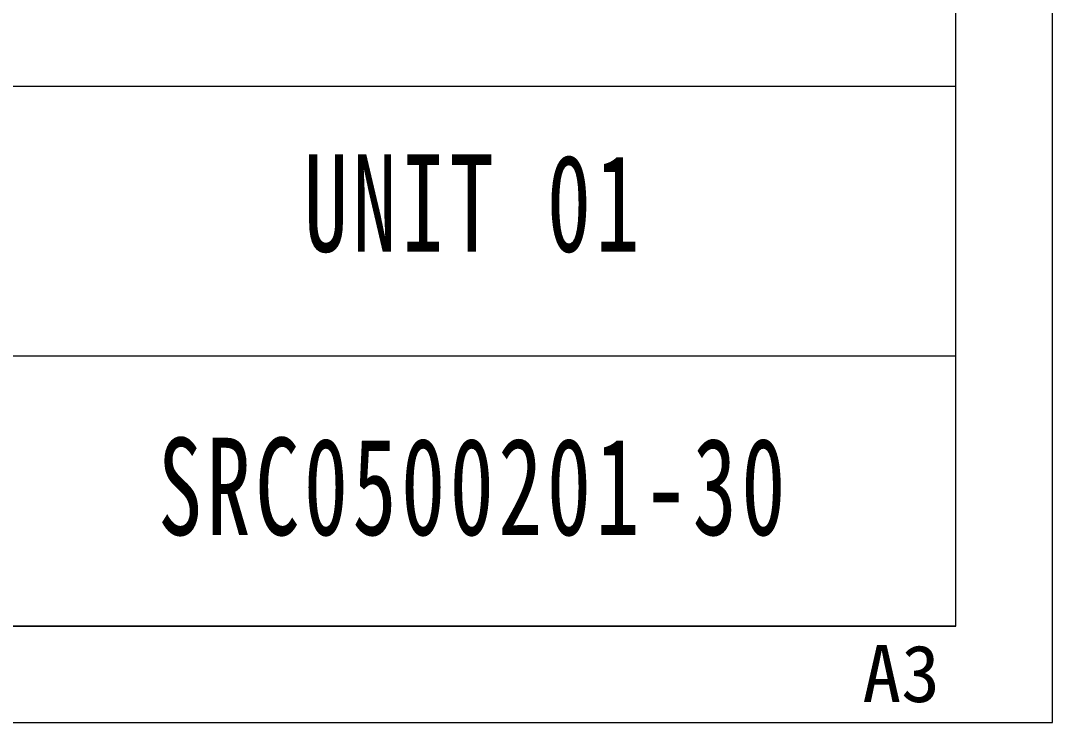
# Model space of a CAD drawing. Header units: millimetres. Extents: x -15766 to 80009, y -9701 to 15159.
# Drawn here: x -13995.2 to -13888.2, y 11134.1 to 11207 of the extents above; entities that cross this region are included whole.
import ezdxf

# ---------------------------------------------------------------- set-up
doc = ezdxf.new("R2010")
doc.units = ezdxf.units.MM
for name, color, linetype, lineweight in [('CDRAFT0', 7, 'Continuous', 18), ('title_frame', 7, 'Continuous', 18), ('尺寸线层', 3, 'Continuous', 18), ('粗实线层_1', 7, 'Continuous', 15)]:
    doc.layers.add(name, color=color, linetype=linetype, lineweight=lineweight)
doc.styles.add('STYLE1', font='')
doc.styles.add('标准', font='', dxfattribs={"width": 0.667})
doc.styles.get('STYLE1').set_extended_font_data('宋体')
doc.styles.get('标准').set_extended_font_data('宋体')

# ---------------------------------------------------------------- blocks, each defined once
blk = doc.blocks.new('*X37')
at = {"layer": 'CDRAFT0'}
for p, q in [((420, 0), (420, 297)), ((0, 0), (420, 0))]:
    blk.add_line(p, q, dxfattribs=at)
at = {"layer": '粗实线层_1'}
for p, q in [((415, 5), (415, 292)), ((25, 5), (415, 5))]:
    blk.add_line(p, q, dxfattribs=at)

msp = doc.modelspace()

# ---------------------------------------------------------------- linework, layer by layer
at = {"layer": '粗实线层_1'}
for p, q in [((-13898.17623, 11144.10436), (-13898.17623, 11256.10436)), ((-13898.17623, 11200.10436), (-13998.17623, 11200.10436)), ((-13898.17623, 11172.10436), (-13998.17623, 11172.10436)), ((-13898.17623, 11144.10436), (-14258.17623, 11144.10436))]:
    msp.add_line(p, q, dxfattribs=at)

# ---------------------------------------------------------------- block references
at = {"layer": 'title_frame', "xscale": 2, "yscale": 2, "zscale": 2}
msp.add_blockref('*X37', (-14728.17623, 11134.10436), dxfattribs=at)

# ---------------------------------------------------------------- texts
at = {"layer": 'title_frame', "color": 3, "insert": (-13907.88511, 11136.11733), "char_height": 5.917808, "width": 11.7369863, "attachment_point": 7, "style": 'STYLE1'}
msp.add_mtext('A3', dxfattribs=at)
at = {"layer": '尺寸线层', "char_height": 10.1006116, "attachment_point": 5, "line_spacing_factor": 1.15057, "style": '标准'}
for s, insert, width in [('{\\T1.1;UNIT 01}', (-13948.17623, 11187.93176), 58.9160087), ('{\\T1.1;SRC0500201-30}', (-13948.17623, 11158.5198), 58.747581)]:
    msp.add_mtext(s, dxfattribs=dict(at, insert=insert, width=width))

doc.saveas('drawing.dxf')
